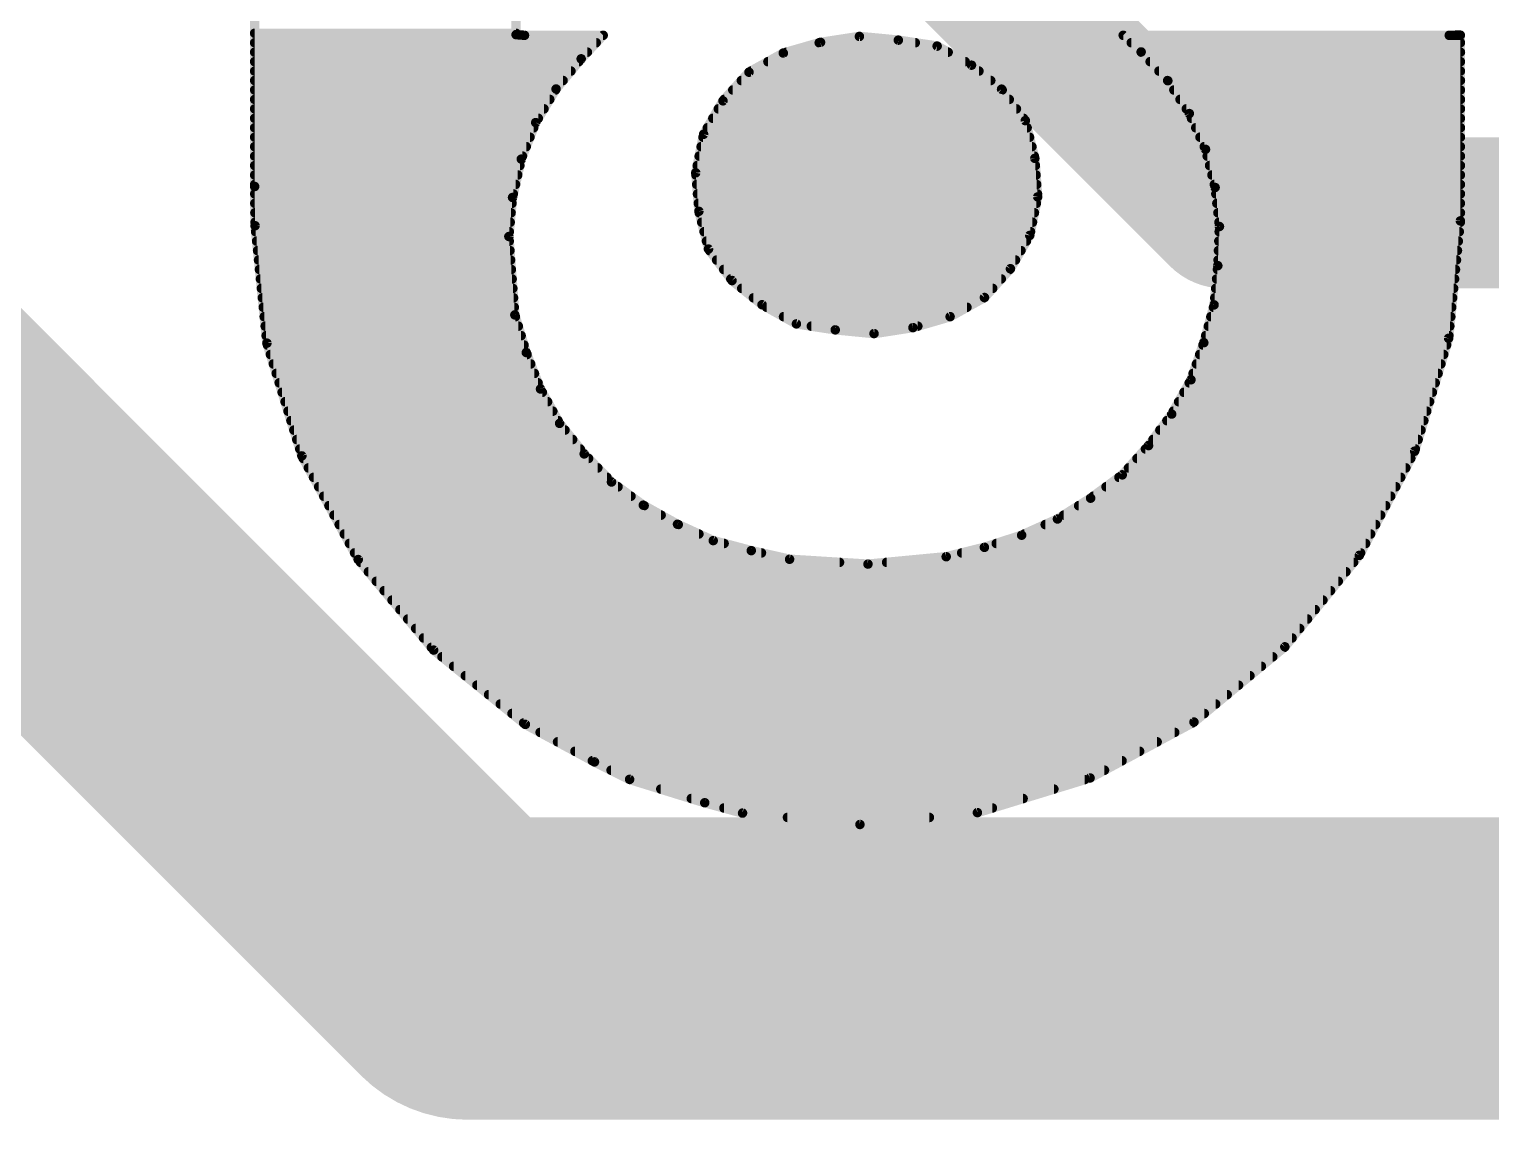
# Model space of a CAD drawing. Extents: x -33 to 53.6, y -19.6 to 58.5.
# Drawn here: x 5.76 to 7.725, y 6.528 to 7.994 of the extents above; entities that cross this region are included whole.
import ezdxf

# ---------------------------------------------------------------- set-up
doc = ezdxf.new("R2010")
doc.units = 0
doc.layers.add('16', color=132, linetype='CONTINUOUS')
doc.layers.add('21', color=41, linetype='CONTINUOUS')

msp = doc.modelspace()

# ---------------------------------------------------------------- linework, layer by layer
at = {"layer": '16'}
for points, const_width in [([(6.477, 8.636), (7.366, 7.747)], 0.2032), ([(7.366, 7.747), (15.875, 7.747)], 0.2032), ([(5.461, 7.62), (6.35, 6.731)], 0.4064), ([(6.35, 6.731), (10.13, 6.731)], 0.4064)]:
    msp.add_lwpolyline(points, dxfattribs=dict(at, const_width=const_width))
for points, const_width in [([(7.366, 7.7978, 1), (7.366, 7.6962)], 0.1016), ([(7.3301, 7.7111, 1), (7.4019, 7.7829)], 0.1016), ([(6.35, 6.8326, 1), (6.35, 6.6294)], 0.2032), ([(6.2782, 6.6592, 1), (6.4218, 6.8028)], 0.2032)]:
    msp.add_lwpolyline(points, format="xyb", dxfattribs=dict(at, const_width=const_width))
at = {"layer": '21', "const_width": 0.0127}
for points in [[(6.0635, 11.114), (6.0635, 7.7824)], [(6.4149, 7.9865), (6.4149, 8.2916)], [(6.0635, 7.9883), (6.4149, 7.9883)], [(6.0635, 7.9756), (6.5226, 7.9756)], [(6.4262, 7.9856), (6.4149, 7.9865)], [(6.532, 7.9856), (6.4262, 7.9856)], [(6.5024, 7.954), (6.532, 7.9856)], [(6.8243, 7.9761), (6.7742, 7.9617)], [(6.8225, 7.9756), (6.9516, 7.9756)], [(6.8765, 7.9841), (6.8243, 7.9761)], [(6.9288, 7.9791), (6.8765, 7.9841)], [(6.981, 7.9711), (6.9288, 7.9791)], [(7.6695, 7.9856), (7.2312, 7.9856)], [(7.2312, 7.9856), (7.2553, 7.9633)], [(7.242, 7.9756), (7.6845, 7.9756)], [(7.6845, 7.9858), (7.6695, 7.9856)], [(7.6845, 7.7361), (7.6845, 7.9858)], [(6.0635, 7.9629), (6.5108, 7.9629)], [(6.4686, 7.9134), (6.5024, 7.954)], [(6.7742, 7.9617), (6.728, 7.936)], [(6.7784, 7.9629), (6.9958, 7.9629)], [(7.0272, 7.9455), (6.981, 7.9711)], [(7.2553, 7.9633), (7.2911, 7.9246)], [(7.2556, 7.9629), (7.6845, 7.9629)], [(6.0635, 7.9502), (6.4993, 7.9502)], [(6.0635, 7.9375), (6.4887, 7.9375)], [(6.728, 7.936), (6.693, 7.8975)], [(6.7307, 7.9375), (7.0372, 7.9375)], [(6.7535, 7.9502), (7.0187, 7.9502)], [(7.0677, 7.9131), (7.0272, 7.9455)], [(7.2674, 7.9502), (7.6845, 7.9502)], [(7.2792, 7.9375), (7.6845, 7.9375)], [(6.0635, 7.9248), (6.4781, 7.9248)], [(6.4413, 7.8682), (6.4686, 7.9134)], [(6.7178, 7.9248), (7.0531, 7.9248)], [(7.0995, 7.871), (7.0677, 7.9131)], [(7.2909, 7.9248), (7.6845, 7.9248)], [(7.2911, 7.9246), (7.3201, 7.8804)], [(6.0635, 7.9121), (6.4679, 7.9121)], [(6.0635, 7.8994), (6.4602, 7.8994)], [(6.693, 7.8975), (6.6671, 7.8526)], [(6.6947, 7.8994), (7.078, 7.8994)], [(6.7063, 7.9121), (7.0685, 7.9121)], [(7.2993, 7.9121), (7.6845, 7.9121)], [(7.3076, 7.8994), (7.6845, 7.8994)], [(6.0635, 7.8867), (6.4525, 7.8867)], [(6.0635, 7.874), (6.4448, 7.874)], [(6.6795, 7.874), (7.0972, 7.874)], [(6.6868, 7.8867), (7.0876, 7.8867)], [(7.316, 7.8867), (7.6845, 7.8867)], [(7.3201, 7.8804), (7.3418, 7.8323)], [(7.323, 7.874), (7.6845, 7.874)], [(6.0635, 7.8613), (6.4386, 7.8613)], [(6.4219, 7.8191), (6.4413, 7.8682)], [(6.6721, 7.8613), (7.102, 7.8613)], [(7.1124, 7.8201), (7.0995, 7.871)], [(7.3287, 7.8613), (7.6845, 7.8613)], [(6.0635, 7.8486), (6.4336, 7.8486)], [(6.0635, 7.8359), (6.4286, 7.8359)], [(6.6671, 7.8526), (6.6565, 7.8008)], [(6.6637, 7.8359), (7.1084, 7.8359)], [(6.6663, 7.8486), (7.1052, 7.8486)], [(7.3344, 7.8486), (7.6845, 7.8486)], [(7.3402, 7.8359), (7.6845, 7.8359)], [(6.0635, 7.8232), (6.4235, 7.8232)], [(6.4102, 7.7676), (6.4219, 7.8191)], [(6.6611, 7.8232), (7.1116, 7.8232)], [(7.1162, 7.7684), (7.1124, 7.8201)], [(7.3418, 7.8323), (7.3547, 7.7811)], [(7.3441, 7.8232), (7.6845, 7.8232)], [(6.0635, 7.8105), (6.42, 7.8105)], [(6.0635, 7.7978), (6.4171, 7.7978)], [(6.6565, 7.8008), (6.6607, 7.749)], [(6.6567, 7.7978), (7.114, 7.7978)], [(6.6585, 7.8105), (7.1131, 7.8105)], [(7.3473, 7.8105), (7.6845, 7.8105)], [(7.3505, 7.7978), (7.6845, 7.7978)], [(6.0635, 7.7851), (6.4142, 7.7851)], [(6.0635, 7.7824), (6.064, 7.7296)], [(6.6578, 7.7851), (7.1149, 7.7851)], [(7.3537, 7.7851), (7.6845, 7.7851)], [(7.3547, 7.7811), (7.3605, 7.7286)], [(6.0636, 7.7724), (6.4112, 7.7724)], [(6.0637, 7.7597), (6.4094, 7.7597)], [(6.4052, 7.7151), (6.4102, 7.7676)], [(6.6588, 7.7724), (7.1159, 7.7724)], [(6.6599, 7.7597), (7.1144, 7.7597)], [(7.1055, 7.7166), (7.1162, 7.7684)], [(7.3557, 7.7724), (7.6845, 7.7724)], [(7.3571, 7.7597), (7.6845, 7.7597)], [(6.0638, 7.747), (6.4082, 7.747)], [(6.6607, 7.749), (6.6736, 7.6982)], [(6.6612, 7.747), (7.1118, 7.747)], [(7.3585, 7.747), (7.6845, 7.747)], [(7.6687, 7.5783), (7.6845, 7.7361)], [(6.064, 7.7343), (6.407, 7.7343)], [(6.064, 7.7296), (6.0799, 7.5717)], [(6.0648, 7.7216), (6.4058, 7.7216)], [(6.6645, 7.7343), (7.1092, 7.7343)], [(6.6677, 7.7216), (7.1065, 7.7216)], [(7.0795, 7.6717), (7.1055, 7.7166)], [(7.3605, 7.7286), (7.3584, 7.6759)], [(7.3599, 7.7343), (7.6843, 7.7343)], [(7.3602, 7.7216), (7.683, 7.7216)], [(6.0661, 7.7089), (6.4057, 7.7089)], [(6.0674, 7.6962), (6.4067, 7.6962)], [(6.4133, 7.6097), (6.4052, 7.7151)], [(6.6709, 7.7089), (7.101, 7.7089)], [(6.6736, 7.6982), (6.7053, 7.6559)], [(6.6751, 7.6962), (7.0937, 7.6962)], [(7.3592, 7.6962), (7.6805, 7.6962)], [(7.3597, 7.7089), (7.6817, 7.7089)], [(6.0687, 7.6835), (6.4076, 7.6835)], [(6.6846, 7.6835), (7.0863, 7.6835)], [(7.3587, 7.6835), (7.6792, 7.6835)], [(6.0699, 7.6708), (6.4086, 7.6708)], [(6.0712, 7.6581), (6.4096, 7.6581)], [(6.6941, 7.6708), (7.0787, 7.6708)], [(6.7036, 7.6581), (7.0672, 7.6581)], [(7.0446, 7.6331), (7.0795, 7.6717)], [(7.3584, 7.6759), (7.3534, 7.6232)], [(7.3567, 7.6581), (7.6767, 7.6581)], [(7.3579, 7.6708), (7.6779, 7.6708)], [(6.0725, 7.6454), (6.4106, 7.6454)], [(6.7053, 7.6559), (6.7456, 7.6235)], [(6.7183, 7.6454), (7.0557, 7.6454)], [(7.3555, 7.6454), (7.6754, 7.6454)], [(6.0738, 7.6327), (6.4115, 7.6327)], [(6.0751, 7.62), (6.4125, 7.62)], [(6.7341, 7.6327), (7.0439, 7.6327)], [(6.7456, 7.6235), (6.7917, 7.5977)], [(6.7518, 7.62), (7.0211, 7.62)], [(6.9984, 7.6073), (7.0446, 7.6331)], [(7.3534, 7.6232), (7.3395, 7.5724)], [(7.3525, 7.62), (7.6728, 7.62)], [(7.3543, 7.6327), (7.6741, 7.6327)], [(6.0763, 7.6073), (6.414, 7.6073)], [(6.4286, 7.5591), (6.4133, 7.6097)], [(6.7745, 7.6073), (6.9983, 7.6073)], [(6.9485, 7.5927), (6.9984, 7.6073)], [(7.349, 7.6073), (7.6716, 7.6073)], [(6.0776, 7.5946), (6.4179, 7.5946)], [(6.0789, 7.5819), (6.4217, 7.5819)], [(6.7917, 7.5977), (6.844, 7.5897)], [(6.8119, 7.5946), (6.955, 7.5946)], [(6.844, 7.5897), (6.8962, 7.5846)], [(6.8962, 7.5846), (6.9485, 7.5927)], [(7.3421, 7.5819), (7.669, 7.5819)], [(7.3456, 7.5946), (7.6703, 7.5946)], [(7.623, 7.4265), (7.6687, 7.5783)], [(6.0799, 7.5717), (6.1269, 7.4202)], [(6.0807, 7.5692), (6.4256, 7.5692)], [(6.4477, 7.5101), (6.4286, 7.5591)], [(7.3395, 7.5724), (7.3223, 7.5225)], [(7.3384, 7.5692), (7.6659, 7.5692)], [(6.0847, 7.5565), (6.4297, 7.5565)], [(6.0886, 7.5438), (6.4346, 7.5438)], [(7.3296, 7.5438), (7.6583, 7.5438)], [(7.334, 7.5565), (7.6621, 7.5565)], [(6.0925, 7.5311), (6.4396, 7.5311)], [(7.3223, 7.5225), (7.2964, 7.4764)], [(7.3252, 7.5311), (7.6545, 7.5311)], [(6.0965, 7.5184), (6.4445, 7.5184)], [(6.1004, 7.5057), (6.4502, 7.5057)], [(6.4735, 7.4639), (6.4477, 7.5101)], [(7.3128, 7.5057), (7.6468, 7.5057)], [(7.3199, 7.5184), (7.6506, 7.5184)], [(6.1044, 7.493), (6.4573, 7.493)], [(6.1083, 7.4803), (6.4643, 7.4803)], [(7.2985, 7.4803), (7.6392, 7.4803)], [(7.3057, 7.493), (7.643, 7.493)], [(6.1122, 7.4676), (6.4714, 7.4676)], [(6.5065, 7.4229), (6.4735, 7.4639)], [(7.2964, 7.4764), (7.2652, 7.4341)], [(7.2899, 7.4676), (7.6353, 7.4676)], [(6.1162, 7.4549), (6.4807, 7.4549)], [(6.1201, 7.4422), (6.491, 7.4422)], [(7.2712, 7.4422), (7.6277, 7.4422)], [(7.2805, 7.4549), (7.6315, 7.4549)], [(6.1241, 7.4295), (6.5012, 7.4295)], [(6.5432, 7.3851), (6.5065, 7.4229)], [(7.2652, 7.4341), (7.2299, 7.3947)], [(7.2611, 7.4295), (7.6239, 7.4295)], [(7.5486, 7.2865), (7.623, 7.4265)], [(6.1269, 7.4202), (6.2027, 7.2809)], [(6.1288, 7.4168), (6.5124, 7.4168)], [(6.1357, 7.4041), (6.5248, 7.4041)], [(7.2383, 7.4041), (7.6111, 7.4041)], [(7.2497, 7.4168), (7.6178, 7.4168)], [(6.1426, 7.3914), (6.5371, 7.3914)], [(6.5859, 7.354), (6.5432, 7.3851)], [(7.2299, 7.3947), (7.1874, 7.3634)], [(7.2254, 7.3914), (7.6043, 7.3914)], [(6.1495, 7.3787), (6.552, 7.3787)], [(6.1564, 7.366), (6.5694, 7.366)], [(7.1874, 7.3634), (7.1428, 7.3354)], [(7.1909, 7.366), (7.5908, 7.366)], [(7.2081, 7.3787), (7.5976, 7.3787)], [(6.1633, 7.3533), (6.5871, 7.3533)], [(6.6319, 7.3283), (6.5859, 7.354)], [(7.1713, 7.3533), (7.5841, 7.3533)], [(6.1702, 7.3406), (6.6099, 7.3406)], [(6.1771, 7.3279), (6.6329, 7.3279)], [(6.68, 7.3064), (6.6319, 7.3283)], [(7.1428, 7.3354), (7.0946, 7.3136)], [(7.1263, 7.3279), (7.5706, 7.3279)], [(7.1511, 7.3406), (7.5773, 7.3406)], [(6.184, 7.3152), (6.6607, 7.3152)], [(6.7311, 7.2929), (6.68, 7.3064)], [(7.0946, 7.3136), (7.0445, 7.2973)], [(7.0982, 7.3152), (7.5638, 7.3152)], [(6.1909, 7.3025), (6.6946, 7.3025)], [(6.1978, 7.2898), (6.7448, 7.2898)], [(6.7826, 7.2813), (6.7311, 7.2929)], [(6.9932, 7.2847), (6.888, 7.2747)], [(7.0445, 7.2973), (6.9932, 7.2847)], [(7.014, 7.2898), (7.5503, 7.2898)], [(7.0605, 7.3025), (7.5571, 7.3025)], [(7.4485, 7.1636), (7.5486, 7.2865)], [(6.2027, 7.2809), (6.3042, 7.1591)], [(6.2058, 7.2771), (6.8498, 7.2771)], [(6.2164, 7.2644), (7.5306, 7.2644)], [(6.888, 7.2747), (6.7826, 7.2813)], [(6.9131, 7.2771), (7.5409, 7.2771)], [(6.227, 7.2517), (7.5203, 7.2517)], [(6.2376, 7.239), (7.5099, 7.239)], [(6.2482, 7.2263), (7.4996, 7.2263)], [(6.2588, 7.2136), (7.4892, 7.2136)], [(6.2693, 7.2009), (7.4789, 7.2009)], [(6.2799, 7.1882), (7.4685, 7.1882)], [(6.2905, 7.1755), (7.4582, 7.1755)], [(6.3011, 7.1628), (7.4476, 7.1628)], [(6.3042, 7.1591), (6.4274, 7.0593)], [(6.3153, 7.1501), (7.4322, 7.1501)], [(7.3263, 7.0625), (7.4485, 7.1636)], [(6.331, 7.1374), (7.4169, 7.1374)], [(6.3467, 7.1247), (7.4015, 7.1247)], [(6.3623, 7.112), (7.3862, 7.112)], [(6.378, 7.0993), (7.3709, 7.0993)], [(6.3937, 7.0866), (7.3555, 7.0866)], [(6.4094, 7.0739), (7.3402, 7.0739)], [(6.4251, 7.0612), (7.324, 7.0612)], [(6.4274, 7.0593), (6.5203, 7.0089)], [(6.4473, 7.0485), (7.3004, 7.0485)], [(7.1867, 6.9873), (7.3263, 7.0625)], [(6.4707, 7.0358), (7.2768, 7.0358)], [(6.4941, 7.0231), (7.2532, 7.0231)], [(6.5175, 7.0104), (7.2296, 7.0104)], [(6.5203, 7.0089), (6.5675, 6.9853)], [(6.5427, 6.9977), (7.206, 6.9977)], [(6.5675, 6.9853), (6.6685, 6.954)], [(6.5686, 6.985), (7.1792, 6.985)], [(6.6095, 6.9723), (7.1379, 6.9723)], [(7.0351, 6.9407), (7.1867, 6.9873)], [(6.6505, 6.9596), (7.0966, 6.9596)], [(6.6685, 6.954), (6.7194, 6.94)], [(6.6944, 6.9469), (7.0553, 6.9469)], [(6.7194, 6.94), (6.8772, 6.9248)], [(6.7798, 6.9342), (6.9706, 6.9342)], [(6.8772, 6.9248), (7.0351, 6.9407)]]:
    msp.add_lwpolyline(points, dxfattribs=at)
at = {"layer": '21', "const_width": 0.0064}
for points in [[(6.0635, 7.9915, 1), (6.0635, 7.9851)], [(6.0635, 7.9788, 1), (6.0635, 7.9724)], [(6.4117, 7.9865, 1), (6.4181, 7.9865)], [(6.4152, 7.9897, 1), (6.4147, 7.9834)], [(6.4149, 7.9851, 1), (6.4149, 7.9915)], [(6.4262, 7.9888, 1), (6.4262, 7.9824)], [(6.4259, 7.9824, 1), (6.4265, 7.9888)], [(6.5226, 7.9724, 1), (6.5226, 7.9788)], [(6.5343, 7.9834, 1), (6.5297, 7.9878)], [(6.532, 7.9824, 1), (6.532, 7.9888)], [(6.8225, 7.9788, 1), (6.8225, 7.9724)], [(6.8238, 7.9793, 1), (6.8247, 7.973)], [(6.8251, 7.9731, 1), (6.8234, 7.9792)], [(6.8768, 7.9872, 1), (6.8762, 7.9809)], [(6.877, 7.9809, 1), (6.876, 7.9872)], [(6.9293, 7.9822, 1), (6.9283, 7.976)], [(6.9285, 7.9759, 1), (6.9291, 7.9823)], [(6.9516, 7.9724, 1), (6.9516, 7.9788)], [(7.2312, 7.9888, 1), (7.2312, 7.9824)], [(7.2334, 7.9879, 1), (7.2291, 7.9833)], [(7.242, 7.9788, 1), (7.242, 7.9724)], [(7.6695, 7.9888, 1), (7.6695, 7.9824)], [(7.6695, 7.9824, 1), (7.6695, 7.9888)], [(7.6876, 7.9858, 1), (7.6813, 7.9858)], [(7.6845, 7.9826, 1), (7.6844, 7.9889)], [(7.6845, 7.9724, 1), (7.6845, 7.9788)], [(6.0635, 7.9661, 1), (6.0635, 7.9597)], [(6.5001, 7.9561, 1), (6.5048, 7.9518)], [(6.5049, 7.9519, 1), (6.5, 7.956)], [(6.5108, 7.9597, 1), (6.5108, 7.9661)], [(6.7733, 7.9648, 1), (6.7751, 7.9587)], [(6.7757, 7.9589, 1), (6.7727, 7.9645)], [(6.7784, 7.9661, 1), (6.7784, 7.9597)], [(6.9826, 7.9739, 1), (6.9795, 7.9683)], [(6.9805, 7.9679, 1), (6.9815, 7.9742)], [(6.9958, 7.9597, 1), (6.9958, 7.9661)], [(7.2576, 7.9654, 1), (7.2529, 7.9611)], [(7.2556, 7.9661, 1), (7.2556, 7.9597)], [(7.2531, 7.9609, 1), (7.2574, 7.9656)], [(7.6845, 7.9597, 1), (7.6845, 7.9661)], [(6.0635, 7.9534, 1), (6.0635, 7.947)], [(6.0635, 7.9407, 1), (6.0635, 7.9343)], [(6.4887, 7.9343, 1), (6.4887, 7.9407)], [(6.4993, 7.947, 1), (6.4993, 7.9534)], [(6.7265, 7.9388, 1), (6.7296, 7.9332)], [(6.7304, 7.9339, 1), (6.7257, 7.9381)], [(6.7307, 7.9407, 1), (6.7307, 7.9343)], [(6.7535, 7.9534, 1), (6.7535, 7.947)], [(7.0187, 7.947, 1), (7.0187, 7.9534)], [(7.0292, 7.9479, 1), (7.0253, 7.943)], [(7.0257, 7.9427, 1), (7.0288, 7.9482)], [(7.0372, 7.9343, 1), (7.0372, 7.9407)], [(7.2674, 7.9534, 1), (7.2674, 7.947)], [(7.2792, 7.9407, 1), (7.2792, 7.9343)], [(7.6845, 7.947, 1), (7.6845, 7.9534)], [(7.6845, 7.9343, 1), (7.6845, 7.9407)], [(6.0635, 7.928, 1), (6.0635, 7.9216)], [(6.4714, 7.9118, 1), (6.4659, 7.915)], [(6.4781, 7.9216, 1), (6.4781, 7.928)], [(6.7178, 7.928, 1), (6.7178, 7.9216)], [(7.0531, 7.9216, 1), (7.0531, 7.928)], [(7.0702, 7.9151, 1), (7.0651, 7.9112)], [(7.0657, 7.9107, 1), (7.0697, 7.9156)], [(7.2909, 7.928, 1), (7.2909, 7.9216)], [(7.2938, 7.9263, 1), (7.2885, 7.9228)], [(7.2888, 7.9224, 1), (7.2935, 7.9267)], [(7.6845, 7.9216, 1), (7.6845, 7.928)], [(6.0635, 7.9153, 1), (6.0635, 7.9089)], [(6.0635, 7.9026, 1), (6.0635, 7.8962)], [(6.4602, 7.8962, 1), (6.4602, 7.9026)], [(6.4662, 7.9154, 1), (6.4711, 7.9114)], [(6.4679, 7.9089, 1), (6.4679, 7.9153)], [(6.6907, 7.8996, 1), (6.6954, 7.8954)], [(6.6958, 7.8959, 1), (6.6903, 7.8991)], [(6.6947, 7.9026, 1), (6.6947, 7.8962)], [(6.7063, 7.9153, 1), (6.7063, 7.9089)], [(7.0685, 7.9089, 1), (7.0685, 7.9153)], [(7.078, 7.8962, 1), (7.078, 7.9026)], [(7.2993, 7.9153, 1), (7.2993, 7.9089)], [(7.3076, 7.9026, 1), (7.3076, 7.8962)], [(7.6845, 7.9089, 1), (7.6845, 7.9153)], [(7.6845, 7.8962, 1), (7.6845, 7.9026)], [(6.0635, 7.8899, 1), (6.0635, 7.8835)], [(6.0635, 7.8772, 1), (6.0635, 7.8708)], [(6.4448, 7.8708, 1), (6.4448, 7.8772)], [(6.4525, 7.8835, 1), (6.4525, 7.8899)], [(6.6795, 7.8772, 1), (6.6795, 7.8708)], [(6.6868, 7.8899, 1), (6.6868, 7.8835)], [(7.0876, 7.8835, 1), (7.0876, 7.8899)], [(7.0972, 7.8708, 1), (7.0972, 7.8772)], [(7.316, 7.8899, 1), (7.316, 7.8835)], [(7.323, 7.8817, 1), (7.3172, 7.8791)], [(7.3174, 7.8787, 1), (7.3227, 7.8822)], [(7.323, 7.8772, 1), (7.323, 7.8708)], [(7.6845, 7.8835, 1), (7.6845, 7.8899)], [(7.6845, 7.8708, 1), (7.6845, 7.8772)], [(6.0635, 7.8645, 1), (6.0635, 7.8581)], [(6.4386, 7.8699, 1), (6.444, 7.8666)], [(6.4442, 7.8671, 1), (6.4383, 7.8694)], [(6.4386, 7.8581, 1), (6.4386, 7.8645)], [(6.6721, 7.8645, 1), (6.6721, 7.8581)], [(7.1026, 7.8717, 1), (7.0964, 7.8702)], [(7.097, 7.869, 1), (7.1021, 7.8729)], [(7.102, 7.8581, 1), (7.102, 7.8645)], [(7.3287, 7.8645, 1), (7.3287, 7.8581)], [(7.6845, 7.8581, 1), (7.6845, 7.8645)], [(6.0635, 7.8518, 1), (6.0635, 7.8454)], [(6.0635, 7.8391, 1), (6.0635, 7.8327)], [(6.4286, 7.8327, 1), (6.4286, 7.8391)], [(6.4336, 7.8454, 1), (6.4336, 7.8518)], [(6.6637, 7.8391, 1), (6.6637, 7.8327)], [(6.6663, 7.8518, 1), (6.6663, 7.8454)], [(6.6702, 7.8519, 1), (6.664, 7.8532)], [(6.6644, 7.8542, 1), (6.6699, 7.851)], [(7.1052, 7.8454, 1), (7.1052, 7.8518)], [(7.1084, 7.8327, 1), (7.1084, 7.8391)], [(7.3344, 7.8518, 1), (7.3344, 7.8454)], [(7.3402, 7.8391, 1), (7.3402, 7.8327)], [(7.6845, 7.8454, 1), (7.6845, 7.8518)], [(7.6845, 7.8327, 1), (7.6845, 7.8391)], [(6.0635, 7.8264, 1), (6.0635, 7.82)], [(6.425, 7.8184, 1), (6.4188, 7.8198)], [(6.419, 7.8203, 1), (6.4249, 7.818)], [(6.4235, 7.82, 1), (6.4235, 7.8264)], [(6.6611, 7.8264, 1), (6.6611, 7.82)], [(7.1155, 7.8204, 1), (7.1092, 7.8199)], [(7.1093, 7.8194, 1), (7.1154, 7.8209)], [(7.1116, 7.82, 1), (7.1116, 7.8264)], [(7.3449, 7.8331, 1), (7.3387, 7.8315)], [(7.3389, 7.831, 1), (7.3447, 7.8336)], [(7.3441, 7.8264, 1), (7.3441, 7.82)], [(7.6845, 7.82, 1), (7.6845, 7.8264)], [(6.0635, 7.8137, 1), (6.0635, 7.8073)], [(6.0635, 7.801, 1), (6.0635, 7.7946)], [(6.4171, 7.7946, 1), (6.4171, 7.801)], [(6.42, 7.8073, 1), (6.42, 7.8137)], [(6.6596, 7.8011, 1), (6.6533, 7.8005)], [(6.6534, 7.8014, 1), (6.6596, 7.8002)], [(6.6567, 7.801, 1), (6.6567, 7.7946)], [(6.6585, 7.8137, 1), (6.6585, 7.8073)], [(7.1131, 7.8073, 1), (7.1131, 7.8137)], [(7.114, 7.7946, 1), (7.114, 7.801)], [(7.3473, 7.8137, 1), (7.3473, 7.8073)], [(7.3505, 7.801, 1), (7.3505, 7.7946)], [(7.6845, 7.8073, 1), (7.6845, 7.8137)], [(7.6845, 7.7946, 1), (7.6845, 7.801)], [(6.0635, 7.7883, 1), (6.0635, 7.7819)], [(6.0666, 7.7825, 1), (6.0603, 7.7824)], [(6.0603, 7.7824, 1), (6.0667, 7.7824)], [(6.4142, 7.7819, 1), (6.4142, 7.7883)], [(6.6578, 7.7883, 1), (6.6578, 7.7819)], [(7.1149, 7.7819, 1), (7.1149, 7.7883)], [(7.3537, 7.7883, 1), (7.3537, 7.7819)], [(7.3579, 7.7814, 1), (7.3516, 7.7807)], [(7.3516, 7.7803, 1), (7.3578, 7.7819)], [(7.6845, 7.7819, 1), (7.6845, 7.7883)], [(6.0636, 7.7756, 1), (6.0636, 7.7692)], [(6.0637, 7.7629, 1), (6.0637, 7.7565)], [(6.4133, 7.7673, 1), (6.407, 7.7679)], [(6.4071, 7.7684, 1), (6.4133, 7.7669)], [(6.4094, 7.7565, 1), (6.4094, 7.7629)], [(6.4112, 7.7692, 1), (6.4112, 7.7756)], [(6.6588, 7.7756, 1), (6.6588, 7.7692)], [(6.6599, 7.7629, 1), (6.6599, 7.7565)], [(7.113, 7.7681, 1), (7.1193, 7.7686)], [(7.1193, 7.7677, 1), (7.1131, 7.769)], [(7.1144, 7.7565, 1), (7.1144, 7.7629)], [(7.1159, 7.7692, 1), (7.1159, 7.7756)], [(7.3557, 7.7756, 1), (7.3557, 7.7692)], [(7.3571, 7.7629, 1), (7.3571, 7.7565)], [(7.6845, 7.7692, 1), (7.6845, 7.7756)], [(7.6845, 7.7565, 1), (7.6845, 7.7629)], [(6.0638, 7.7502, 1), (6.0638, 7.7438)], [(6.4082, 7.7438, 1), (6.4082, 7.7502)], [(6.6638, 7.7498, 1), (6.6577, 7.7482)], [(6.6576, 7.7488, 1), (6.6639, 7.7493)], [(6.6612, 7.7502, 1), (6.6612, 7.7438)], [(7.1118, 7.7438, 1), (7.1118, 7.7502)], [(7.3585, 7.7502, 1), (7.3585, 7.7438)], [(7.6876, 7.7358, 1), (7.6813, 7.7365)], [(7.6845, 7.7438, 1), (7.6845, 7.7502)], [(6.064, 7.7375, 1), (6.064, 7.7311)], [(6.0608, 7.7296, 1), (6.0672, 7.7296)], [(6.0672, 7.7299, 1), (6.0609, 7.7293)], [(6.0648, 7.7248, 1), (6.0648, 7.7184)], [(6.4058, 7.7184, 1), (6.4058, 7.7248)], [(6.407, 7.7311, 1), (6.407, 7.7375)], [(6.6645, 7.7375, 1), (6.6645, 7.7311)], [(6.6677, 7.7248, 1), (6.6677, 7.7184)], [(7.1083, 7.715, 1), (7.1028, 7.7182)], [(7.1065, 7.7184, 1), (7.1065, 7.7248)], [(7.1092, 7.7311, 1), (7.1092, 7.7375)], [(7.3599, 7.7375, 1), (7.3599, 7.7311)], [(7.3602, 7.7248, 1), (7.3602, 7.7184)], [(7.3637, 7.7285, 1), (7.3573, 7.7287)], [(7.3574, 7.7282, 1), (7.3637, 7.7289)], [(7.6813, 7.7361, 1), (7.6876, 7.7361)], [(7.683, 7.7184, 1), (7.683, 7.7248)], [(7.6843, 7.7311, 1), (7.6843, 7.7375)], [(6.0661, 7.7121, 1), (6.0661, 7.7057)], [(6.0674, 7.6994, 1), (6.0674, 7.693)], [(6.4084, 7.7153, 1), (6.402, 7.7148)], [(6.4021, 7.7154, 1), (6.4084, 7.7148)], [(6.4057, 7.7057, 1), (6.4057, 7.7121)], [(6.4067, 7.693, 1), (6.4067, 7.6994)], [(6.6709, 7.7121, 1), (6.6709, 7.7057)], [(6.6761, 7.7001, 1), (6.671, 7.6963)], [(6.6751, 7.6994, 1), (6.6751, 7.693)], [(7.0937, 7.693, 1), (7.0937, 7.6994)], [(7.101, 7.7057, 1), (7.101, 7.7121)], [(7.1024, 7.7172, 1), (7.1086, 7.716)], [(7.3592, 7.6994, 1), (7.3592, 7.693)], [(7.3597, 7.7121, 1), (7.3597, 7.7057)], [(7.6805, 7.693, 1), (7.6805, 7.6994)], [(7.6817, 7.7057, 1), (7.6817, 7.7121)], [(6.0687, 7.6867, 1), (6.0687, 7.6803)], [(6.4076, 7.6803, 1), (6.4076, 7.6867)], [(6.6705, 7.6975, 1), (6.6767, 7.699)], [(6.6846, 7.6867, 1), (6.6846, 7.6803)], [(7.0863, 7.6803, 1), (7.0863, 7.6867)], [(7.3587, 7.6867, 1), (7.3587, 7.6803)], [(7.6792, 7.6803, 1), (7.6792, 7.6867)], [(6.0699, 7.674, 1), (6.0699, 7.6676)], [(6.0712, 7.6613, 1), (6.0712, 7.6549)], [(6.4086, 7.6676, 1), (6.4086, 7.674)], [(6.4096, 7.6549, 1), (6.4096, 7.6613)], [(6.6941, 7.674, 1), (6.6941, 7.6676)], [(6.7036, 7.6613, 1), (6.7036, 7.6549)], [(7.0672, 7.6549, 1), (7.0672, 7.6613)], [(7.0768, 7.6733, 1), (7.0822, 7.6701)], [(7.0819, 7.6696, 1), (7.0771, 7.6739)], [(7.0787, 7.6676, 1), (7.0787, 7.674)], [(7.3567, 7.6613, 1), (7.3567, 7.6549)], [(7.3579, 7.674, 1), (7.3579, 7.6676)], [(7.3615, 7.6756, 1), (7.3552, 7.6762)], [(7.3552, 7.676, 1), (7.3615, 7.6758)], [(7.6767, 7.6549, 1), (7.6767, 7.6613)], [(7.6779, 7.6676, 1), (7.6779, 7.674)], [(6.0725, 7.6486, 1), (6.0725, 7.6422)], [(6.4106, 7.6422, 1), (6.4106, 7.6486)], [(6.7073, 7.6584, 1), (6.7033, 7.6534)], [(6.7027, 7.654, 1), (6.7078, 7.6578)], [(6.7183, 7.6486, 1), (6.7183, 7.6422)], [(7.0557, 7.6422, 1), (7.0557, 7.6486)], [(7.3555, 7.6486, 1), (7.3555, 7.6422)], [(7.6754, 7.6422, 1), (7.6754, 7.6486)], [(6.0738, 7.6359, 1), (6.0738, 7.6295)], [(6.0751, 7.6232, 1), (6.0751, 7.6168)], [(6.4115, 7.6295, 1), (6.4115, 7.6359)], [(6.4125, 7.6168, 1), (6.4125, 7.6232)], [(6.7341, 7.6359, 1), (6.7341, 7.6295)], [(6.7471, 7.6262, 1), (6.744, 7.6207)], [(6.7436, 7.621, 1), (6.7476, 7.6259)], [(6.7518, 7.6232, 1), (6.7518, 7.6168)], [(7.0211, 7.6168, 1), (7.0211, 7.6232)], [(7.0422, 7.6352, 1), (7.047, 7.631)], [(7.0462, 7.6303, 1), (7.0431, 7.6359)], [(7.0439, 7.6295, 1), (7.0439, 7.6359)], [(7.3525, 7.6232, 1), (7.3525, 7.6168)], [(7.3502, 7.6235, 1), (7.3565, 7.6229)], [(7.3564, 7.6224, 1), (7.3503, 7.6241)], [(7.3543, 7.6359, 1), (7.3543, 7.6295)], [(7.6728, 7.6168, 1), (7.6728, 7.6232)], [(7.6741, 7.6295, 1), (7.6741, 7.6359)], [(6.0763, 7.6105, 1), (6.0763, 7.6041)], [(6.4101, 7.6095, 1), (6.4165, 7.61)], [(6.4163, 7.6107, 1), (6.4103, 7.6088)], [(6.414, 7.6041, 1), (6.414, 7.6105)], [(6.7745, 7.6105, 1), (6.7745, 7.6041)], [(6.9969, 7.6101, 1), (7, 7.6046)], [(6.9993, 7.6043, 1), (6.9976, 7.6104)], [(6.9983, 7.6041, 1), (6.9983, 7.6105)], [(7.349, 7.6105, 1), (7.349, 7.6041)], [(7.6716, 7.6041, 1), (7.6716, 7.6105)], [(6.0776, 7.5978, 1), (6.0776, 7.5914)], [(6.0789, 7.5851, 1), (6.0789, 7.5787)], [(6.4179, 7.5914, 1), (6.4179, 7.5978)], [(6.4217, 7.5787, 1), (6.4217, 7.5851)], [(6.7922, 7.6008, 1), (6.7913, 7.5946)], [(6.7902, 7.5949, 1), (6.7933, 7.6005)], [(6.8119, 7.5978, 1), (6.8119, 7.5914)], [(6.8443, 7.5928, 1), (6.8437, 7.5865)], [(6.8435, 7.5865, 1), (6.8445, 7.5928)], [(6.8957, 7.5878, 1), (6.8967, 7.5815)], [(6.8959, 7.5815, 1), (6.8965, 7.5878)], [(6.9476, 7.5957, 1), (6.9494, 7.5896)], [(6.949, 7.5895, 1), (6.948, 7.5958)], [(6.955, 7.5914, 1), (6.955, 7.5978)], [(7.3421, 7.5851, 1), (7.3421, 7.5787)], [(7.3456, 7.5978, 1), (7.3456, 7.5914)], [(7.6717, 7.5774, 1), (7.6656, 7.5792)], [(7.669, 7.5787, 1), (7.669, 7.5851)], [(7.6703, 7.5914, 1), (7.6703, 7.5978)], [(6.083, 7.5727, 1), (6.0769, 7.5708)], [(6.0768, 7.5714, 1), (6.0831, 7.5721)], [(6.0807, 7.5724, 1), (6.0807, 7.566)], [(6.4316, 7.5603, 1), (6.4257, 7.558)], [(6.4256, 7.566, 1), (6.4256, 7.5724)], [(7.3384, 7.5724, 1), (7.3384, 7.566)], [(7.3365, 7.5732, 1), (7.3426, 7.5715)], [(7.3425, 7.5713, 1), (7.3365, 7.5734)], [(7.6655, 7.5786, 1), (7.6718, 7.578)], [(7.6659, 7.566, 1), (7.6659, 7.5724)], [(6.0847, 7.5597, 1), (6.0847, 7.5533)], [(6.0886, 7.547, 1), (6.0886, 7.5406)], [(6.4256, 7.5582, 1), (6.4317, 7.5601)], [(6.4297, 7.5533, 1), (6.4297, 7.5597)], [(6.4346, 7.5406, 1), (6.4346, 7.547)], [(7.3296, 7.547, 1), (7.3296, 7.5406)], [(7.334, 7.5597, 1), (7.334, 7.5533)], [(7.6583, 7.5406, 1), (7.6583, 7.547)], [(7.6621, 7.5533, 1), (7.6621, 7.5597)], [(6.0925, 7.5343, 1), (6.0925, 7.5279)], [(6.4396, 7.5279, 1), (6.4396, 7.5343)], [(7.3193, 7.5236, 1), (7.3253, 7.5215)], [(7.325, 7.521, 1), (7.3195, 7.5241)], [(7.3252, 7.5343, 1), (7.3252, 7.5279)], [(7.6545, 7.5279, 1), (7.6545, 7.5343)], [(6.0965, 7.5216, 1), (6.0965, 7.5152)], [(6.1004, 7.5089, 1), (6.1004, 7.5025)], [(6.4445, 7.5152, 1), (6.4445, 7.5216)], [(6.4505, 7.5117, 1), (6.445, 7.5086)], [(6.4448, 7.509, 1), (6.4507, 7.5113)], [(6.4502, 7.5025, 1), (6.4502, 7.5089)], [(7.3128, 7.5089, 1), (7.3128, 7.5025)], [(7.3199, 7.5216, 1), (7.3199, 7.5152)], [(7.6468, 7.5025, 1), (7.6468, 7.5089)], [(7.6506, 7.5152, 1), (7.6506, 7.5216)], [(6.1044, 7.4962, 1), (6.1044, 7.4898)], [(6.1083, 7.4835, 1), (6.1083, 7.4771)], [(6.4573, 7.4898, 1), (6.4573, 7.4962)], [(6.4643, 7.4771, 1), (6.4643, 7.4835)], [(7.2985, 7.4835, 1), (7.2985, 7.4771)], [(7.3057, 7.4962, 1), (7.3057, 7.4898)], [(7.6392, 7.4771, 1), (7.6392, 7.4835)], [(7.643, 7.4898, 1), (7.643, 7.4962)], [(6.1122, 7.4708, 1), (6.1122, 7.4644)], [(6.4759, 7.4659, 1), (6.471, 7.4619)], [(6.4707, 7.4624, 1), (6.4762, 7.4655)], [(6.4714, 7.4644, 1), (6.4714, 7.4708)], [(7.2899, 7.4708, 1), (7.2899, 7.4644)], [(7.2936, 7.478, 1), (7.2991, 7.4749)], [(7.2989, 7.4746, 1), (7.2938, 7.4783)], [(7.6353, 7.4644, 1), (7.6353, 7.4708)], [(6.1162, 7.4581, 1), (6.1162, 7.4517)], [(6.1201, 7.4454, 1), (6.1201, 7.439)], [(6.4807, 7.4517, 1), (6.4807, 7.4581)], [(6.491, 7.439, 1), (6.491, 7.4454)], [(7.2712, 7.4454, 1), (7.2712, 7.439)], [(7.2805, 7.4581, 1), (7.2805, 7.4517)], [(7.6277, 7.439, 1), (7.6277, 7.4454)], [(7.6315, 7.4517, 1), (7.6315, 7.4581)], [(6.1241, 7.4327, 1), (6.1241, 7.4263)], [(6.5012, 7.4263, 1), (6.5012, 7.4327)], [(6.5088, 7.4251, 1), (6.5042, 7.4207)], [(6.504, 7.4209, 1), (6.509, 7.4249)], [(7.2611, 7.4327, 1), (7.2611, 7.4263)], [(7.2627, 7.436, 1), (7.2678, 7.4322)], [(7.2676, 7.432, 1), (7.2628, 7.4362)], [(7.6199, 7.4274, 1), (7.626, 7.4256)], [(7.6258, 7.425, 1), (7.6201, 7.428)], [(7.6239, 7.4263, 1), (7.6239, 7.4327)], [(6.1297, 7.4217, 1), (6.1241, 7.4187)], [(6.1239, 7.4193, 1), (6.13, 7.4212)], [(6.1288, 7.42, 1), (6.1288, 7.4136)], [(6.1357, 7.4073, 1), (6.1357, 7.4009)], [(6.5124, 7.4136, 1), (6.5124, 7.42)], [(6.5248, 7.4009, 1), (6.5248, 7.4073)], [(7.2383, 7.4073, 1), (7.2383, 7.4009)], [(7.2497, 7.42, 1), (7.2497, 7.4136)], [(7.6111, 7.4009, 1), (7.6111, 7.4073)], [(7.6178, 7.4136, 1), (7.6178, 7.42)], [(6.1426, 7.3946, 1), (6.1426, 7.3882)], [(6.5371, 7.3882, 1), (6.5371, 7.3946)], [(6.5451, 7.3877, 1), (6.5413, 7.3826)], [(6.5409, 7.3829, 1), (6.5455, 7.3873)], [(7.2254, 7.3946, 1), (7.2254, 7.3882)], [(7.2275, 7.3969, 1), (7.2323, 7.3926)], [(7.2318, 7.3922, 1), (7.228, 7.3973)], [(7.6043, 7.3882, 1), (7.6043, 7.3946)], [(6.1495, 7.3819, 1), (6.1495, 7.3755)], [(6.1564, 7.3692, 1), (6.1564, 7.3628)], [(6.552, 7.3755, 1), (6.552, 7.3819)], [(6.5694, 7.3628, 1), (6.5694, 7.3692)], [(7.1855, 7.366, 1), (7.1892, 7.3608)], [(7.1891, 7.3607, 1), (7.1857, 7.3661)], [(7.1909, 7.3692, 1), (7.1909, 7.3628)], [(7.2081, 7.3819, 1), (7.2081, 7.3755)], [(7.5908, 7.3628, 1), (7.5908, 7.3692)], [(7.5976, 7.3755, 1), (7.5976, 7.3819)], [(6.1633, 7.3565, 1), (6.1633, 7.3501)], [(6.5875, 7.3567, 1), (6.5844, 7.3512)], [(6.5841, 7.3514, 1), (6.5878, 7.3565)], [(6.5871, 7.3501, 1), (6.5871, 7.3565)], [(7.1713, 7.3565, 1), (7.1713, 7.3501)], [(7.5841, 7.3501, 1), (7.5841, 7.3565)], [(6.1702, 7.3438, 1), (6.1702, 7.3374)], [(6.1771, 7.3311, 1), (6.1771, 7.3247)], [(6.6099, 7.3374, 1), (6.6099, 7.3438)], [(6.6332, 7.3312, 1), (6.6306, 7.3255)], [(6.6304, 7.3256, 1), (6.6334, 7.3311)], [(6.6329, 7.3247, 1), (6.6329, 7.3311)], [(7.1263, 7.3311, 1), (7.1263, 7.3247)], [(7.1411, 7.3381, 1), (7.1445, 7.3327)], [(7.1441, 7.3325, 1), (7.1415, 7.3383)], [(7.1511, 7.3438, 1), (7.1511, 7.3374)], [(7.5706, 7.3247, 1), (7.5706, 7.3311)], [(7.5773, 7.3374, 1), (7.5773, 7.3438)], [(6.184, 7.3184, 1), (6.184, 7.312)], [(6.6607, 7.312, 1), (6.6607, 7.3184)], [(6.6808, 7.3094, 1), (6.6792, 7.3033)], [(6.6787, 7.3035, 1), (6.6813, 7.3092)], [(7.0933, 7.3165, 1), (7.0959, 7.3107)], [(7.0956, 7.3105, 1), (7.0936, 7.3166)], [(7.0982, 7.3184, 1), (7.0982, 7.312)], [(7.5638, 7.312, 1), (7.5638, 7.3184)], [(6.1909, 7.3057, 1), (6.1909, 7.2993)], [(6.1978, 7.293, 1), (6.1978, 7.2866)], [(6.6946, 7.2993, 1), (6.6946, 7.3057)], [(6.7318, 7.296, 1), (6.7304, 7.2898)], [(6.7303, 7.2898, 1), (6.7319, 7.296)], [(6.7448, 7.2866, 1), (6.7448, 7.293)], [(6.9924, 7.2877, 1), (6.9939, 7.2816)], [(6.9935, 7.2815, 1), (6.9929, 7.2878)], [(7.014, 7.293, 1), (7.014, 7.2866)], [(7.0435, 7.3003, 1), (7.0455, 7.2943)], [(7.0453, 7.2942, 1), (7.0438, 7.3004)], [(7.0605, 7.3057, 1), (7.0605, 7.2993)], [(7.5458, 7.288, 1), (7.5514, 7.285)], [(7.5511, 7.2845, 1), (7.5461, 7.2885)], [(7.5503, 7.2866, 1), (7.5503, 7.293)], [(7.5571, 7.2993, 1), (7.5571, 7.3057)], [(6.2051, 7.2829, 1), (6.2002, 7.2788)], [(6.1999, 7.2794, 1), (6.2055, 7.2824)], [(6.2058, 7.2803, 1), (6.2058, 7.2739)], [(6.2164, 7.2676, 1), (6.2164, 7.2612)], [(6.7828, 7.2844, 1), (6.7824, 7.2781)], [(6.7819, 7.2782, 1), (6.7833, 7.2844)], [(6.8498, 7.2739, 1), (6.8498, 7.2803)], [(6.8877, 7.2779, 1), (6.8883, 7.2716)], [(6.8878, 7.2716, 1), (6.8882, 7.2779)], [(6.9131, 7.2803, 1), (6.9131, 7.2739)], [(7.5306, 7.2612, 1), (7.5306, 7.2676)], [(7.5409, 7.2739, 1), (7.5409, 7.2803)], [(6.227, 7.2549, 1), (6.227, 7.2485)], [(7.5203, 7.2485, 1), (7.5203, 7.2549)], [(6.2376, 7.2422, 1), (6.2376, 7.2358)], [(6.2482, 7.2295, 1), (6.2482, 7.2231)], [(7.4996, 7.2231, 1), (7.4996, 7.2295)], [(7.5099, 7.2358, 1), (7.5099, 7.2422)], [(6.2588, 7.2168, 1), (6.2588, 7.2104)], [(7.4892, 7.2104, 1), (7.4892, 7.2168)], [(6.2693, 7.2041, 1), (6.2693, 7.1977)], [(6.2799, 7.1914, 1), (6.2799, 7.185)], [(7.4685, 7.185, 1), (7.4685, 7.1914)], [(7.4789, 7.1977, 1), (7.4789, 7.2041)], [(6.2905, 7.1787, 1), (6.2905, 7.1723)], [(7.4582, 7.1723, 1), (7.4582, 7.1787)], [(6.3011, 7.166, 1), (6.3011, 7.1596)], [(6.3062, 7.1616, 1), (6.3022, 7.1566)], [(6.3018, 7.1571, 1), (6.3066, 7.1611)], [(6.3153, 7.1533, 1), (6.3153, 7.1469)], [(7.4322, 7.1469, 1), (7.4322, 7.1533)], [(7.446, 7.1656, 1), (7.451, 7.1616)], [(7.4505, 7.1611, 1), (7.4465, 7.166)], [(7.4476, 7.1596, 1), (7.4476, 7.166)], [(6.331, 7.1406, 1), (6.331, 7.1342)], [(7.4169, 7.1342, 1), (7.4169, 7.1406)], [(6.3467, 7.1279, 1), (6.3467, 7.1215)], [(6.3623, 7.1152, 1), (6.3623, 7.1088)], [(7.3862, 7.1088, 1), (7.3862, 7.1152)], [(7.4015, 7.1215, 1), (7.4015, 7.1279)], [(6.378, 7.1025, 1), (6.378, 7.0961)], [(7.3709, 7.0961, 1), (7.3709, 7.1025)], [(6.3937, 7.0898, 1), (6.3937, 7.0834)], [(6.4094, 7.0771, 1), (6.4094, 7.0707)], [(7.3402, 7.0707, 1), (7.3402, 7.0771)], [(7.3555, 7.0834, 1), (7.3555, 7.0898)], [(6.4251, 7.0644, 1), (6.4251, 7.058)], [(6.4289, 7.0621, 1), (6.4259, 7.0565)], [(6.4254, 7.0568, 1), (6.4294, 7.0618)], [(6.4473, 7.0517, 1), (6.4473, 7.0453)], [(7.3004, 7.0453, 1), (7.3004, 7.0517)], [(7.3243, 7.0649, 1), (7.3284, 7.06)], [(7.324, 7.058, 1), (7.324, 7.0644)], [(7.3278, 7.0597, 1), (7.3248, 7.0652)], [(6.4707, 7.039, 1), (6.4707, 7.0326)], [(7.2768, 7.0326, 1), (7.2768, 7.039)], [(6.4941, 7.0263, 1), (6.4941, 7.0199)], [(6.5175, 7.0136, 1), (6.5175, 7.0072)], [(6.5218, 7.0117, 1), (6.5189, 7.006)], [(6.5188, 7.0061, 1), (6.5219, 7.0116)], [(7.2296, 7.0072, 1), (7.2296, 7.0136)], [(7.2532, 7.0199, 1), (7.2532, 7.0263)], [(6.5427, 7.0009, 1), (6.5427, 6.9945)], [(7.206, 6.9945, 1), (7.206, 7.0009)], [(6.5685, 6.9884, 1), (6.5666, 6.9823)], [(6.5686, 6.9882, 1), (6.5686, 6.9818)], [(6.5661, 6.9825, 1), (6.569, 6.9882)], [(6.6095, 6.9755, 1), (6.6095, 6.9691)], [(7.1379, 6.9691, 1), (7.1379, 6.9755)], [(7.1792, 6.9818, 1), (7.1792, 6.9882)], [(7.1852, 6.9901, 1), (7.1882, 6.9845)], [(7.1876, 6.9843, 1), (7.1858, 6.9903)], [(6.6505, 6.9628, 1), (6.6505, 6.9564)], [(6.6694, 6.957, 1), (6.6677, 6.9509)], [(6.6676, 6.951, 1), (6.6695, 6.957)], [(7.0966, 6.9564, 1), (7.0966, 6.9628)], [(6.6944, 6.9501, 1), (6.6944, 6.9437)], [(6.7197, 6.9432, 1), (6.7191, 6.9369)], [(6.7186, 6.937, 1), (6.7202, 6.9431)], [(6.7798, 6.9374, 1), (6.7798, 6.931)], [(6.9706, 6.931, 1), (6.9706, 6.9374)], [(7.0342, 6.9437, 1), (7.036, 6.9377)], [(7.0354, 6.9375, 1), (7.0348, 6.9439)], [(7.0553, 6.9437, 1), (7.0553, 6.9501)], [(6.8769, 6.9279, 1), (6.8776, 6.9216)], [(6.8769, 6.9216, 1), (6.8775, 6.9279)]]:
    msp.add_lwpolyline(points, format="xyb", dxfattribs=at)

doc.saveas('drawing.dxf')
